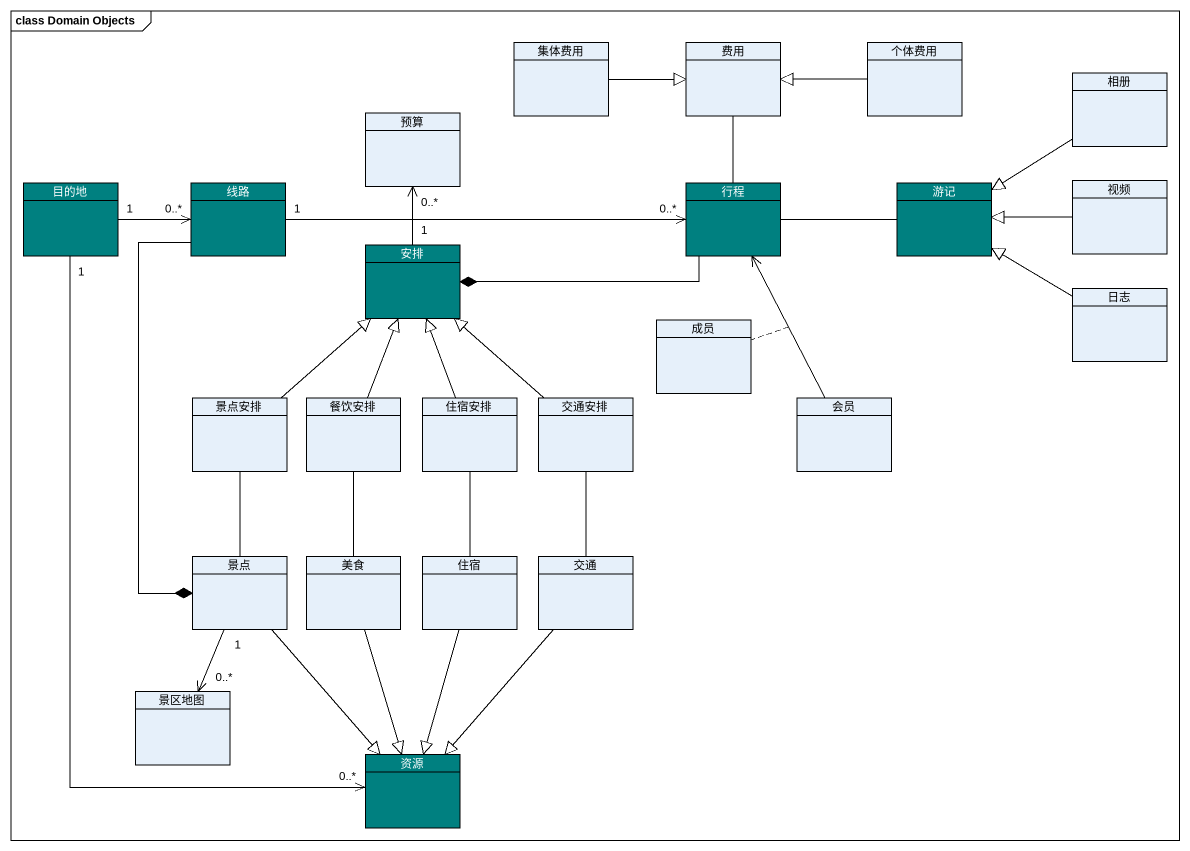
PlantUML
@startuml
mainframe class Domain Objects
hide circle
hide empty members
class 集体费用
class 费用
class 个体费用
class 相册
class 预算
class 目的地 #008080
class 线路 #008080
class 行程 #008080
class 游记 #008080
class 视频
class 安排 #008080
class 成员
class 日志
class 景点安排
class 餐饮安排
class 住宿安排
class 交通安排
class 会员
class 景点
class 美食
class 住宿
class 交通
class 景区地图
class 资源 #008080
集体费用 -right-|> 费用
个体费用 -left-|> 费用
相册 --|> 游记
目的地 "1" -right-> "0..*" 线路
目的地 "1" --> "0..*" 资源
线路 "1" -right-> "0..*" 行程
线路 --* 景点
行程 -up- 费用
行程 -right- 游记
行程 -left-* 安排
视频 -left-|> 游记
安排 "1" -up-> "0..*" 预算
日志 -up-|> 游记
景点安排 -up-|> 安排
景点安排 -- 景点
餐饮安排 -up-|> 安排
餐饮安排 -- 美食
住宿安排 -up-|> 安排
住宿安排 -- 住宿
交通安排 -up-|> 安排
交通安排 -- 交通
会员 -up-> 行程
(会员, 行程) .. 成员
景点 "1" --> "0..*" 景区地图
景点 --|> 资源
美食 --|> 资源
住宿 --|> 资源
交通 --|> 资源
@enduml
